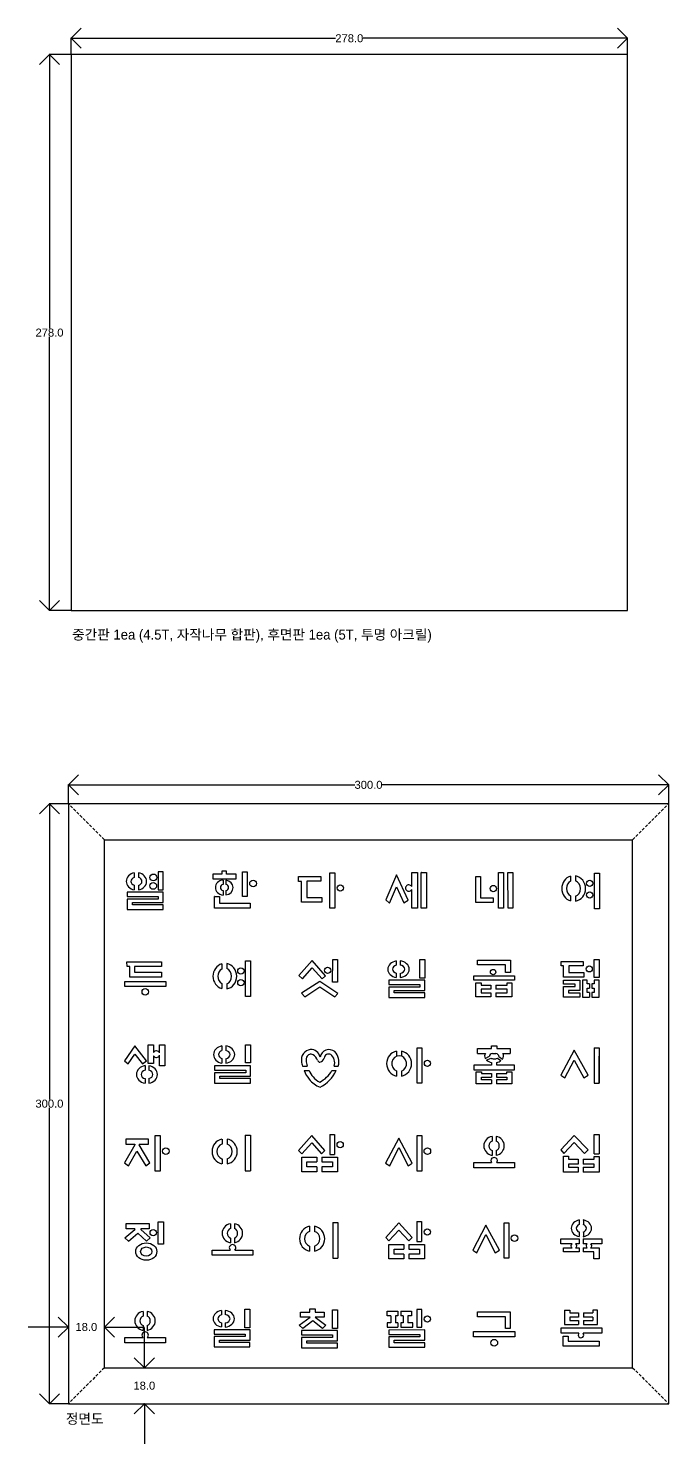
# Model space of a CAD drawing. Header units: inches. Extents: x 123 to 1292, y -20 to 742.
# Drawn here: x 123 to 443, y -20 to 688 of the extents above; entities that cross this region are included whole.
import ezdxf

# ---------------------------------------------------------------- set-up
doc = ezdxf.new("R2010")
doc.units = ezdxf.units.IN
doc.header["$MEASUREMENT"] = 0
doc.linetypes.add('DASHED', pattern=[0.75, 0.5, -0.25])
doc.styles.get("Standard").update_dxf_attribs({"font": 'arial.ttf', "height": 4})
doc.dimstyles.get("Standard").update_dxf_attribs({"dimtxt": 4, "dimasz": 10, "dimexe": 0.18, "dimexo": 0.0625, "dimgap": 0.09, "dimtad": 0, "dimtih": 1, "dimtoh": 1, "dimdec": 1, "dimzin": 0, "dimdsep": 46, "dimtxsty": 'Standard', "dimblk": 'OPEN90', "dimcen": 0.09, "dimclrd": 3, "dimclre": 3, "dimclrt": 3, "dimadec": 0, "dimazin": 0, "dimtfac": 1, "dimtdec": 1, "dimtofl": 0, "dimtmove": 0, "dimatfit": 3, "dimfxl": 1, "dimtolj": 1, "dimtzin": 0, "dimarcsym": 0})

# ---------------------------------------------------------------- blocks, each defined once
blk = doc.blocks.new('_Open90')
at = {"color": 0, "linetype": 'ByBlock', "lineweight": -2}
for p, q in [((0, 0), (-1, 0)), ((-0.5, 0.5), (0, 0)), ((0, 0), (-0.5, -0.5))]:
    blk.add_line(p, q, dxfattribs=at)
blk = doc.blocks.new('*D13')
at = {"color": 3, "lineweight": -2, "transparency": 16777216}
for p, q in [((133.39, 38.33), (123.39, 38.33)), ((143.39, 38.4), (143.39, 38.51)), ((161.39, 38.4), (161.39, 38.51)), ((171.39, 38.33), (181.39, 38.33))]:
    blk.add_line(p, q, dxfattribs=at)
at = {"layer": 'Defpoints', "color": 0, "transparency": 16777216}
for p in [(143.39, 38.33), (143.39, 38.33), (161.39, 38.33)]:
    blk.add_point(p, dxfattribs=at)
at = {"color": 3, "lineweight": -2, "transparency": 16777216, "xscale": 10, "yscale": 10, "zscale": 10}
blk.add_blockref('_Open90', (143.39, 38.33), dxfattribs=at)
at = {"color": 3, "lineweight": -2, "transparency": 16777216, "xscale": 10, "yscale": 10, "zscale": 10, "rotation": 180}
blk.add_blockref('_Open90', (161.39, 38.33), dxfattribs=at)
at = {"color": 3, "transparency": 16777216, "insert": (152.39, 38.33), "char_height": 4, "attachment_point": 5}
blk.add_mtext('\\A1;18.0', dxfattribs=at)
blk = doc.blocks.new('*D14')
at = {"color": 3, "lineweight": -2, "transparency": 16777216}
for p, q in [((181.37, 28), (181.37, 38)), ((181.48, 18), (181.19, 18)), ((181.48, 0), (181.19, 0)), ((181.37, -10), (181.37, -20))]:
    blk.add_line(p, q, dxfattribs=at)
at = {"layer": 'Defpoints', "color": 0, "transparency": 16777216}
for p in [(181.54, 18), (181.37, 0), (181.54, 0)]:
    blk.add_point(p, dxfattribs=at)
at = {"color": 3, "lineweight": -2, "transparency": 16777216, "xscale": 10, "yscale": 10, "zscale": 10}
for p, rotation in [((181.37, 18), 270), ((181.37, 0), 90)]:
    blk.add_blockref('_Open90', p, dxfattribs=dict(at, rotation=rotation))
at = {"color": 3, "transparency": 16777216, "insert": (181.37, 9), "char_height": 4, "attachment_point": 5}
blk.add_mtext('\\A1;18.0', dxfattribs=at)
blk = doc.blocks.new('*D18')
at = {"color": 3, "lineweight": -2, "transparency": 16777216}
for p, q in [((143.33, 300), (133.76, 300)), ((133.94, 290), (133.94, 152.13)), ((133.94, 10), (133.94, 147.87)), ((143.33, 0), (133.76, 0))]:
    blk.add_line(p, q, dxfattribs=at)
at = {"layer": 'Defpoints', "color": 0, "transparency": 16777216}
for p in [(143.39, 300), (133.94, 0), (143.39, 0)]:
    blk.add_point(p, dxfattribs=at)
at = {"color": 3, "lineweight": -2, "transparency": 16777216, "xscale": 10, "yscale": 10, "zscale": 10}
for p, rotation in [((133.94, 300), 90), ((133.94, 0), 270)]:
    blk.add_blockref('_Open90', p, dxfattribs=dict(at, rotation=rotation))
at = {"color": 3, "transparency": 16777216, "insert": (133.94, 150), "char_height": 4, "attachment_point": 5}
blk.add_mtext('\\A1;300.0', dxfattribs=at)
blk = doc.blocks.new('*D19')
at = {"color": 3, "lineweight": -2, "transparency": 16777216}
for p, q in [((143.39, 300.06), (143.39, 309.58)), ((153.39, 309.4), (286.56, 309.4)), ((433.39, 309.4), (300.22, 309.4)), ((443.39, 300.06), (443.39, 309.58))]:
    blk.add_line(p, q, dxfattribs=at)
at = {"layer": 'Defpoints', "color": 0, "transparency": 16777216}
for p in [(443.39, 309.4), (143.39, 300), (443.39, 300)]:
    blk.add_point(p, dxfattribs=at)
at = {"color": 3, "lineweight": -2, "transparency": 16777216, "xscale": 10, "yscale": 10, "zscale": 10, "rotation": 180}
blk.add_blockref('_Open90', (143.39, 309.4), dxfattribs=at)
at = {"color": 3, "lineweight": -2, "transparency": 16777216, "xscale": 10, "yscale": 10, "zscale": 10}
blk.add_blockref('_Open90', (443.39, 309.4), dxfattribs=at)
at = {"color": 3, "transparency": 16777216, "insert": (293.39, 309.4), "char_height": 4, "attachment_point": 5}
blk.add_mtext('\\A1;300.0', dxfattribs=at)
blk = doc.blocks.new('*D39')
at = {"color": 3, "lineweight": -2, "transparency": 16777216}
for p, q in [((144.79, 674.57), (144.79, 682.85)), ((154.79, 682.67), (276.92, 682.67)), ((412.79, 682.67), (290.66, 682.67)), ((422.79, 674.57), (422.79, 682.85))]:
    blk.add_line(p, q, dxfattribs=at)
at = {"layer": 'Defpoints', "color": 0, "transparency": 16777216}
for p in [(422.79, 682.67), (144.79, 674.51), (422.79, 674.51)]:
    blk.add_point(p, dxfattribs=at)
at = {"color": 3, "lineweight": -2, "transparency": 16777216, "xscale": 10, "yscale": 10, "zscale": 10, "rotation": 180}
blk.add_blockref('_Open90', (144.79, 682.67), dxfattribs=at)
at = {"color": 3, "lineweight": -2, "transparency": 16777216, "xscale": 10, "yscale": 10, "zscale": 10}
blk.add_blockref('_Open90', (422.79, 682.67), dxfattribs=at)
at = {"color": 3, "transparency": 16777216, "insert": (283.79, 682.67), "char_height": 4, "attachment_point": 5}
blk.add_mtext('\\A1;278.0', dxfattribs=at)
blk = doc.blocks.new('*D40')
at = {"color": 3, "lineweight": -2, "transparency": 16777216}
for p, q in [((144.73, 674.51), (133.8, 674.51)), ((133.98, 664.51), (133.98, 537.64)), ((133.98, 406.51), (133.98, 533.38)), ((144.73, 396.51), (133.8, 396.51))]:
    blk.add_line(p, q, dxfattribs=at)
at = {"layer": 'Defpoints', "color": 0, "transparency": 16777216}
for p in [(144.79, 674.51), (133.98, 396.51), (144.79, 396.51)]:
    blk.add_point(p, dxfattribs=at)
at = {"color": 3, "lineweight": -2, "transparency": 16777216, "xscale": 10, "yscale": 10, "zscale": 10}
for p, rotation in [((133.98, 674.51), 90), ((133.98, 396.51), 270)]:
    blk.add_blockref('_Open90', p, dxfattribs=dict(at, rotation=rotation))
at = {"color": 3, "transparency": 16777216, "insert": (133.98, 535.51), "char_height": 4, "attachment_point": 5}
blk.add_mtext('\\A1;278.0', dxfattribs=at)

msp = doc.modelspace()

# ---------------------------------------------------------------- linework, layer by layer
for p, q in [((422.79, 674.51), (144.79, 674.51)), ((144.79, 674.51), (144.79, 396.51)), ((422.79, 396.51), (422.79, 674.51)), ((144.79, 396.51), (422.79, 396.51)), ((443.39, 300), (143.39, 300)), ((143.39, 300), (143.39, 0)), ((443.39, 0), (443.39, 300)), ((161.39, 282), (425.39, 282)), ((161.39, 18), (161.39, 282)), ((425.39, 18), (425.39, 282)), ((176.34, 265.42), (176.34, 263.12)), ((178.38, 265.44), (178.38, 263.16)), ((188.32, 265.97), (188.23, 256.99)), ((190.82, 265.97), (188.32, 265.97)), ((190.73, 256.99), (190.82, 265.97)), ((215.59, 264.75), (215.59, 262.42)), ((220.14, 264.75), (215.59, 264.75)), ((215.59, 262.42), (227.21, 262.42)), ((222.36, 266.33), (220.14, 266.33)), ((220.14, 266.33), (220.14, 264.75)), ((222.36, 264.75), (222.36, 266.33)), ((227.21, 264.75), (222.36, 264.75)), ((227.21, 262.42), (227.21, 264.75)), ((230.5, 266), (232.78, 266)), ((230.5, 253.62), (230.5, 266)), ((232.78, 266), (232.78, 253.62)), ((258.44, 261.17), (258.44, 263.59)), ((258.44, 263.59), (258.5, 263.59)), ((258.5, 263.59), (269.58, 263.59)), ((269.58, 263.59), (269.58, 261.29)), ((274.04, 265.5), (276.55, 265.5)), ((274.1, 247.79), (274.04, 265.5)), ((276.55, 265.5), (276.55, 247.79)), ((307.46, 264.43), (302, 251.97)), ((313.24, 251.72), (307.46, 264.43)), ((315, 258.53), (315, 265.64)), ((315, 265.64), (317.89, 265.64)), ((317.89, 265.64), (317.89, 247.68)), ((319.75, 247.77), (319.75, 265.64)), ((319.8, 265.64), (319.75, 265.64)), ((319.8, 265.64), (322.29, 265.64)), ((322.29, 265.64), (322.29, 247.77)), ((346.98, 250.65), (347.04, 263.61)), ((347.04, 263.61), (349.43, 263.61)), ((349.43, 263.61), (349.43, 252.91)), ((358.36, 265.54), (360.88, 265.54)), ((358.41, 247.72), (358.36, 265.54)), ((360.88, 265.54), (360.88, 247.72)), ((363.05, 265.54), (365.57, 265.54)), ((363.1, 247.72), (363.05, 265.54)), ((365.57, 265.54), (365.57, 247.72)), ((394.35, 263.75), (394.35, 261.18)), ((396.87, 263.89), (396.87, 261.39)), ((406.26, 265.33), (408.79, 265.33)), ((406.31, 247.5), (406.26, 265.33)), ((408.79, 265.33), (408.79, 247.5)), ((190.75, 255.71), (172.78, 255.68)), ((172.78, 255.68), (172.78, 253.54)), ((176.34, 259.18), (176.34, 256.88)), ((178.38, 259.14), (178.38, 256.86)), ((188.23, 256.99), (190.73, 256.99)), ((190.75, 250.54), (190.75, 255.71)), ((220.68, 261.83), (220.68, 259.62)), ((220.68, 256.54), (220.68, 254.33)), ((222.15, 261.8), (222.15, 259.62)), ((222.15, 256.54), (222.15, 254.36)), ((259.95, 261.17), (258.44, 261.17)), ((259.95, 250.76), (259.95, 261.17)), ((269.58, 261.29), (262.55, 261.29)), ((262.55, 261.29), (262.55, 253.12)), ((303.91, 250.2), (307.46, 258.46)), ((307.46, 258.46), (311.07, 250.42)), ((315.04, 247.68), (314.96, 257.12)), ((172.78, 253.54), (188.31, 253.54)), ((188.31, 252.27), (172.78, 252.27)), ((172.78, 252.27), (172.78, 247.09)), ((175.44, 249.34), (175.44, 250.54)), ((175.44, 250.54), (190.75, 250.54)), ((190.71, 249.34), (175.44, 249.34)), ((188.31, 253.54), (188.31, 252.27)), ((190.71, 247.09), (190.71, 249.34)), ((216.49, 247.76), (216.49, 253.61)), ((216.53, 253.61), (216.49, 253.61)), ((234.31, 247.76), (216.49, 247.76)), ((216.53, 253.61), (218.87, 253.61)), ((218.87, 253.61), (218.87, 250.18)), ((218.87, 250.18), (234.31, 250.18)), ((232.78, 253.62), (230.5, 253.62)), ((234.31, 250.18), (234.31, 247.76)), ((270.01, 250.76), (259.95, 250.76)), ((262.55, 253.12), (270.01, 253.12)), ((270.01, 253.12), (270.01, 250.76)), ((276.55, 247.79), (274.1, 247.79)), ((302, 251.97), (303.91, 250.2)), ((311.07, 250.42), (313.24, 251.72)), ((322.29, 247.77), (319.75, 247.77)), ((355.63, 250.65), (346.98, 250.65)), ((349.43, 252.91), (355.63, 252.91)), ((355.63, 252.91), (355.63, 250.65)), ((360.88, 247.72), (358.41, 247.72)), ((365.57, 247.72), (363.1, 247.72)), ((394.35, 253.91), (394.35, 251.4)), ((396.87, 253.71), (396.87, 251.26)), ((172.78, 247.09), (190.71, 247.09)), ((317.89, 247.68), (315.04, 247.68)), ((408.79, 247.5), (406.31, 247.5)), ((172.7, 220.99), (189.96, 220.99)), ((172.75, 218.51), (172.7, 220.99)), ((189.96, 220.99), (189.96, 218.58)), ((220.02, 219.88), (220.02, 217.31)), ((222.55, 220.03), (222.55, 217.52)), ((231.94, 221.47), (234.46, 221.47)), ((231.99, 203.64), (231.94, 221.47)), ((234.46, 221.47), (234.46, 203.64)), ((265.22, 221.54), (258.54, 214.05)), ((271.97, 213.99), (265.22, 221.54)), ((275.44, 210.71), (275.49, 222.05)), ((275.49, 222.05), (277.91, 222.05)), ((277.91, 222.05), (277.91, 210.71)), ((307.22, 221.36), (307.22, 219.2)), ((309.15, 221.42), (309.15, 219.33)), ((318.99, 222.09), (321.48, 222.09)), ((318.99, 212.73), (318.99, 222.09)), ((321.48, 222.09), (321.48, 212.73)), ((347.94, 221.71), (364.33, 221.71)), ((347.94, 219.38), (347.94, 221.71)), ((361.91, 219.38), (347.94, 219.38)), ((361.91, 215.63), (361.91, 219.38)), ((364.33, 221.71), (364.33, 215.63)), ((389.59, 221.13), (400.62, 221.13)), ((389.59, 218.91), (389.59, 221.13)), ((400.62, 221.13), (400.62, 218.91)), ((406.22, 222.16), (408.69, 222.16)), ((406.22, 213.07), (406.22, 222.16)), ((408.69, 222.16), (408.69, 213.07)), ((174.07, 218.51), (172.75, 218.51)), ((174.07, 213.24), (174.07, 218.51)), ((189.91, 213.24), (174.07, 213.24)), ((189.96, 218.58), (176.51, 218.58)), ((176.51, 218.58), (176.51, 215.7)), ((176.51, 215.7), (189.91, 215.7)), ((189.91, 215.7), (189.91, 213.24)), ((258.54, 214.05), (260.37, 212.42)), ((260.37, 212.42), (265.2, 217.85)), ((265.2, 217.85), (270.2, 212.38)), ((270.2, 212.38), (271.97, 213.99)), ((307.22, 215.27), (307.22, 213.11)), ((309.15, 215.13), (309.15, 213.05)), ((321.48, 212.73), (318.99, 212.73)), ((345.97, 211.82), (346, 213.85)), ((346, 213.85), (366.35, 213.85)), ((364.33, 215.63), (361.91, 215.63)), ((366.35, 213.85), (366.35, 211.82)), ((390.78, 218.91), (389.59, 218.91)), ((390.78, 213.32), (390.78, 218.91)), ((400.98, 213.32), (390.78, 213.32)), ((400.62, 218.91), (393.58, 218.91)), ((393.58, 218.91), (393.58, 215.6)), ((393.58, 215.6), (400.98, 215.6)), ((400.98, 215.6), (400.98, 213.32)), ((408.69, 213.07), (406.22, 213.07)), ((171.65, 211.1), (192.09, 211.1)), ((171.65, 208.55), (171.65, 211.1)), ((192.09, 208.55), (171.65, 208.55)), ((192.09, 211.1), (192.09, 208.55)), ((220.02, 210.05), (220.02, 207.54)), ((222.55, 209.84), (222.55, 207.39)), ((269, 211.15), (259.9, 205.22)), ((261.52, 203.4), (269.05, 208.45)), ((278.14, 205.14), (269, 211.15)), ((269.05, 208.45), (276.55, 203.4)), ((277.91, 210.71), (275.44, 210.71)), ((321.52, 211.75), (303.55, 211.71)), ((303.55, 211.71), (303.55, 209.58)), ((303.55, 209.58), (319.08, 209.58)), ((319.08, 208.3), (303.55, 208.3)), ((303.55, 208.3), (303.55, 203.13)), ((306.22, 205.38), (306.22, 206.58)), ((306.22, 206.58), (321.52, 206.58)), ((321.48, 205.38), (306.22, 205.38)), ((319.08, 209.58), (319.08, 208.3)), ((321.48, 203.13), (321.48, 205.38)), ((321.52, 206.58), (321.52, 211.75)), ((366.35, 211.82), (345.97, 211.82)), ((347.07, 203.46), (347.07, 210.35)), ((347.07, 210.35), (347.28, 210.35)), ((347.28, 210.35), (349.73, 210.35)), ((349.73, 210.35), (349.73, 209.28)), ((349.73, 209.28), (354.5, 209.28)), ((354.5, 207.31), (349.73, 207.31)), ((349.73, 207.31), (349.73, 205.44)), ((349.73, 205.44), (354.5, 205.44)), ((354.5, 209.28), (354.5, 207.31)), ((354.5, 205.44), (354.5, 203.46)), ((357.01, 209.28), (362.74, 209.28)), ((357.01, 209.28), (357.01, 207.31)), ((362.74, 207.31), (357.01, 207.31)), ((357.01, 205.44), (362.74, 205.44)), ((357.01, 205.44), (357.01, 203.46)), ((362.74, 209.28), (362.74, 210.38)), ((362.74, 210.38), (365.09, 210.38)), ((362.74, 205.44), (362.74, 207.31)), ((365.09, 210.38), (365.09, 203.46)), ((390.78, 211.71), (398.93, 211.71)), ((390.78, 209.79), (390.78, 211.71)), ((396.66, 209.79), (390.78, 209.79)), ((390.78, 203.22), (390.78, 208.58)), ((390.78, 208.58), (396.66, 208.58)), ((398.93, 206.62), (393.26, 206.62)), ((393.26, 206.62), (393.26, 205.49)), ((393.26, 205.49), (398.93, 205.49)), ((396.66, 208.58), (396.66, 209.79)), ((398.93, 211.71), (398.93, 206.62)), ((398.93, 205.49), (398.93, 203.22)), ((400.39, 211.71), (400.39, 203.22)), ((402.66, 211.71), (400.39, 211.71)), ((402.66, 209.98), (402.66, 211.71)), ((403.78, 209.98), (402.66, 209.98)), ((402.66, 207.82), (403.78, 207.82)), ((402.66, 205.51), (402.66, 207.82)), ((403.78, 205.51), (402.66, 205.51)), ((403.78, 209.98), (403.78, 207.82)), ((403.78, 205.51), (403.78, 203.22)), ((406.22, 209.98), (405.07, 209.98)), ((405.07, 209.98), (405.07, 207.82)), ((405.07, 207.82), (406.22, 207.82)), ((406.22, 205.51), (405.07, 205.51)), ((405.07, 205.51), (405.07, 203.22)), ((408.69, 211.71), (406.22, 211.71)), ((406.22, 211.71), (406.22, 209.98)), ((406.22, 207.82), (406.22, 205.51)), ((408.69, 203.22), (408.69, 211.71)), ((234.46, 203.64), (231.99, 203.64)), ((259.9, 205.22), (261.52, 203.4)), ((276.55, 203.4), (278.14, 205.14)), ((303.55, 203.13), (321.48, 203.13)), ((354.5, 203.46), (347.07, 203.46)), ((365.09, 203.46), (357.01, 203.46)), ((398.93, 203.22), (390.78, 203.22)), ((400.39, 203.22), (403.78, 203.22)), ((405.07, 203.22), (408.69, 203.22)), ((176.68, 178.97), (171.41, 171.4)), ((182.39, 171.4), (176.68, 178.97)), ((183.33, 179.39), (185.95, 179.39)), ((183.33, 170.03), (183.33, 179.39)), ((185.95, 179.39), (185.95, 175.59)), ((188.94, 179.39), (191.63, 179.39)), ((188.94, 175.37), (188.94, 179.39)), ((191.63, 179.39), (191.63, 168.92)), ((220.16, 178.87), (220.16, 176.51)), ((222.07, 178.91), (222.07, 176.62)), ((231.88, 179.48), (234.47, 179.48)), ((231.88, 170.36), (231.88, 179.48)), ((234.47, 179.48), (234.47, 170.36)), ((317.67, 177.98), (320.03, 177.98)), ((317.67, 160.3), (317.67, 177.98)), ((320.03, 177.98), (320.03, 160.3)), ((347.84, 175.07), (347.84, 177.53)), ((347.84, 177.53), (354.91, 177.53)), ((354.91, 177.53), (354.91, 178.97)), ((354.91, 178.97), (357.49, 178.97)), ((357.49, 178.97), (357.49, 177.53)), ((357.49, 177.53), (364.21, 177.53)), ((364.21, 177.53), (364.21, 175.07)), ((406.15, 177.94), (408.67, 177.94)), ((406.15, 177.94), (406.15, 160.22)), ((408.67, 177.94), (408.67, 160.22)), ((171.41, 171.4), (173.24, 169.92)), ((173.24, 169.92), (176.68, 174.82)), ((176.68, 174.82), (180.47, 169.92)), ((180.47, 169.92), (182.39, 171.4)), ((185.95, 170.03), (183.33, 170.03)), ((185.95, 173.96), (185.95, 170.03)), ((188.94, 168.92), (188.94, 174.18)), ((220.16, 172.61), (220.16, 170.25)), ((222.07, 172.5), (222.07, 170.21)), ((234.47, 170.36), (231.88, 170.36)), ((307.39, 176.3), (307.39, 173.72)), ((309.9, 176.31), (309.9, 173.76)), ((347.84, 175.07), (351.8, 175.07)), ((351.72, 172.6), (353.83, 173.71)), ((352.42, 171.75), (354.46, 172.82)), ((354.81, 170.63), (354.81, 169.21)), ((355.39, 175.07), (356.95, 175.07)), ((357.49, 169.21), (357.49, 170.63)), ((357.79, 172.77), (359.59, 171.53)), ((358.5, 173.6), (360.37, 172.31)), ((360.47, 175.07), (364.21, 175.07)), ((396.24, 176.78), (389.44, 164.26)), ((391.42, 162.98), (396.24, 171.79)), ((403.18, 164.26), (396.24, 176.78)), ((396.24, 171.79), (401.04, 162.98)), ((408.67, 160.22), (408.67, 173.82)), ((181.79, 169.01), (181.79, 166.73)), ((183.66, 168.99), (183.66, 166.72)), ((191.63, 168.92), (188.94, 168.92)), ((234.47, 168.95), (216.5, 168.91)), ((216.5, 168.91), (216.5, 166.78)), ((216.5, 166.78), (232.03, 166.78)), ((232.03, 165.5), (216.5, 165.5)), ((216.5, 165.5), (216.5, 160.33)), ((219.16, 162.58), (219.16, 163.78)), ((219.16, 163.78), (234.47, 163.78)), ((232.03, 166.78), (232.03, 165.5)), ((234.47, 163.78), (234.47, 168.95)), ((260.36, 168.83), (262.78, 168.83)), ((261.17, 166.53), (263.72, 166.53)), ((275.04, 166.53), (277.28, 166.53)), ((276.16, 168.83), (278.3, 168.83)), ((307.39, 166.36), (307.39, 163.78)), ((309.9, 166.32), (309.9, 163.78)), ((354.81, 169.21), (345.95, 169.21)), ((345.95, 169.21), (345.95, 166.96)), ((345.95, 166.96), (366.42, 166.96)), ((347.2, 165.91), (349.78, 165.91)), ((347.2, 159.91), (347.2, 165.91)), ((349.78, 165.91), (349.78, 165.1)), ((349.78, 165.1), (354.83, 165.1)), ((349.78, 163.28), (354.83, 163.28)), ((349.78, 161.88), (349.78, 163.28)), ((354.83, 165.1), (354.83, 163.28)), ((357.34, 165.1), (362.6, 165.1)), ((357.34, 165.1), (357.34, 163.28)), ((357.34, 163.28), (362.6, 163.28)), ((366.42, 169.21), (357.49, 169.21)), ((362.6, 165.1), (362.6, 165.91)), ((362.6, 165.91), (365.09, 165.91)), ((362.6, 163.28), (362.6, 161.88)), ((365.09, 165.91), (365.09, 159.91)), ((366.42, 166.96), (366.42, 169.21)), ((389.44, 164.26), (391.42, 162.98)), ((401.04, 162.98), (403.18, 164.26)), ((181.79, 162.51), (181.79, 160.23)), ((183.66, 162.52), (183.66, 160.25)), ((216.5, 160.33), (234.43, 160.33)), ((234.43, 162.58), (219.16, 162.58)), ((234.43, 160.33), (234.43, 162.58)), ((320.03, 160.3), (317.67, 160.3)), ((354.83, 159.91), (347.2, 159.91)), ((354.83, 161.88), (349.78, 161.88)), ((354.83, 161.88), (354.83, 159.91)), ((362.6, 161.88), (357.34, 161.88)), ((357.34, 161.88), (357.34, 159.91)), ((365.09, 159.91), (357.34, 159.91)), ((406.15, 160.22), (408.67, 160.22)), ((274.07, 134.66), (276.38, 134.66)), ((274.07, 134.66), (274.07, 124.64)), ((276.38, 134.66), (276.38, 124.64)), ((406.12, 134.64), (408.7, 134.64)), ((406.12, 124.94), (406.12, 134.64)), ((408.7, 134.64), (408.7, 124.94)), ((176.7, 129.38), (171.39, 120.38)), ((172.11, 132.27), (172.11, 129.8)), ((183.37, 132.27), (172.11, 132.27)), ((172.11, 129.8), (176.7, 129.8)), ((176.7, 129.8), (176.7, 129.38)), ((178.72, 129.8), (183.37, 129.8)), ((178.72, 129.8), (178.72, 129.38)), ((184.06, 120.38), (178.72, 129.38)), ((183.37, 129.8), (183.37, 132.27)), ((186.82, 134.16), (189.33, 134.16)), ((186.82, 116.29), (186.82, 134.16)), ((189.33, 134.16), (189.33, 116.29)), ((220.18, 132.3), (220.18, 129.76)), ((222.69, 132.33), (222.69, 129.8)), ((231.83, 134.21), (234.36, 134.21)), ((231.83, 134.21), (231.83, 116.4)), ((234.36, 134.21), (234.36, 116.4)), ((265, 134.07), (258.46, 126.61)), ((260.08, 124.97), (265, 130.36)), ((271.61, 126.61), (265, 134.07)), ((265, 130.36), (269.96, 124.97)), ((308.52, 132.8), (301.96, 120.32)), ((303.97, 119), (308.52, 128.13)), ((315.26, 120.32), (308.52, 132.8)), ((308.52, 128.13), (313.23, 119)), ((317.69, 134.07), (320.04, 134.07)), ((317.69, 116.26), (317.69, 134.07)), ((320.04, 134.07), (320.04, 116.26)), ((355.14, 133.67), (355.14, 131.31)), ((357.17, 133.66), (357.17, 131.32)), ((396.19, 134.05), (389.43, 126.85)), ((391.05, 125.03), (396.19, 130.58)), ((403.14, 126.85), (396.19, 134.05)), ((396.19, 130.58), (401.41, 125.03)), ((171.39, 120.38), (173.4, 118.9)), ((173.4, 118.9), (177.67, 126.27)), ((177.67, 126.27), (182.13, 118.9)), ((182.13, 118.9), (184.06, 120.38)), ((220.18, 122.44), (220.18, 119.9)), ((222.69, 122.41), (222.69, 119.87)), ((258.46, 126.61), (260.08, 124.97)), ((260.08, 123.23), (267.57, 123.23)), ((260.08, 115.97), (260.08, 123.23)), ((262.6, 120.9), (267.57, 120.9)), ((262.6, 118.35), (262.6, 120.9)), ((267.57, 123.23), (267.57, 120.9)), ((269.96, 124.97), (271.61, 126.61)), ((270.08, 123.23), (277.87, 123.23)), ((270.08, 123.23), (270.08, 120.9)), ((270.08, 120.9), (275.35, 120.9)), ((274.07, 124.64), (276.38, 124.64)), ((275.35, 120.9), (275.35, 118.35)), ((277.87, 123.23), (277.87, 115.97)), ((301.96, 120.32), (303.97, 119)), ((313.23, 119), (315.26, 120.32)), ((346.04, 120.52), (354.91, 120.52)), ((346.04, 117.96), (346.04, 120.52)), ((355.14, 126.52), (355.14, 124.17)), ((357.17, 126.52), (357.17, 124.17)), ((357.45, 120.52), (366.42, 120.52)), ((366.42, 120.52), (366.42, 117.96)), ((389.43, 126.85), (391.05, 125.03)), ((390.8, 115.83), (390.8, 123.83)), ((390.8, 123.83), (393.33, 123.83)), ((393.33, 123.83), (393.33, 122.21)), ((393.33, 122.21), (398.2, 122.21)), ((398.2, 122.21), (398.2, 119.72)), ((400.71, 122.21), (400.71, 119.72)), ((400.71, 122.21), (406.12, 122.21)), ((401.41, 125.03), (403.14, 126.85)), ((406.12, 124.94), (408.7, 124.94)), ((406.12, 122.21), (406.12, 123.61)), ((406.12, 123.61), (408.7, 123.61)), ((408.7, 123.61), (408.7, 115.83)), ((189.33, 116.29), (186.82, 116.29)), ((231.83, 116.4), (234.36, 116.4)), ((267.57, 115.97), (260.08, 115.97)), ((267.57, 118.35), (262.6, 118.35)), ((267.57, 118.35), (267.57, 115.97)), ((275.35, 118.35), (270.08, 118.35)), ((270.08, 118.35), (270.08, 115.97)), ((277.87, 115.97), (270.08, 115.97)), ((320.04, 116.26), (317.69, 116.26)), ((366.42, 117.96), (346.04, 117.96)), ((398.2, 115.83), (390.8, 115.83)), ((398.2, 119.72), (393.33, 119.72)), ((393.33, 119.72), (393.33, 118.31)), ((393.33, 118.31), (398.2, 118.31)), ((398.2, 118.31), (398.2, 115.83)), ((406.12, 119.72), (400.71, 119.72)), ((400.71, 118.31), (400.71, 115.83)), ((400.71, 118.31), (406.12, 118.31)), ((408.7, 115.83), (400.71, 115.83)), ((406.12, 118.31), (406.12, 119.72)), ((171.64, 82.86), (176.58, 87.09)), ((172.25, 90.1), (183.75, 90.1)), ((172.25, 87.49), (172.25, 90.1)), ((176.58, 87.49), (172.25, 87.49)), ((173.49, 81.34), (178.09, 85.3)), ((176.58, 87.49), (176.58, 87.09)), ((178.09, 85.3), (182.43, 81.34)), ((183.75, 87.49), (179.56, 87.49)), ((179.56, 87.49), (179.56, 87.16)), ((184.33, 82.86), (179.56, 87.16)), ((183.75, 90.1), (183.75, 87.49)), ((188.36, 91), (190.87, 91)), ((188.36, 79.69), (188.36, 91)), ((190.87, 91), (190.87, 79.69)), ((224.37, 89.98), (224.37, 87.62)), ((226.4, 89.97), (226.4, 87.63)), ((263.9, 88.68), (263.9, 86.14)), ((266.41, 88.71), (266.41, 86.18)), ((275.55, 90.59), (278.08, 90.59)), ((275.55, 90.59), (275.55, 72.78)), ((278.08, 90.59), (278.08, 72.78)), ((308.54, 90.49), (301.99, 83.03)), ((303.62, 81.39), (308.54, 86.78)), ((315.14, 83.03), (308.54, 90.49)), ((308.54, 86.78), (313.49, 81.39)), ((317.6, 91.08), (319.92, 91.08)), ((317.6, 91.08), (317.6, 81.07)), ((319.92, 91.08), (319.92, 81.07)), ((352.06, 89.22), (345.49, 76.74)), ((358.8, 76.74), (352.06, 89.22)), ((361.23, 90.49), (363.58, 90.49)), ((361.23, 72.68), (361.23, 90.49)), ((363.58, 90.49), (363.58, 72.68)), ((398.71, 91.85), (398.71, 89.52)), ((398.71, 85.85), (398.71, 83.52)), ((400.75, 91.87), (400.75, 89.53)), ((400.75, 85.84), (400.75, 83.5)), ((171.64, 82.86), (173.49, 81.34)), ((182.43, 81.34), (184.33, 82.86)), ((190.87, 79.69), (188.36, 79.69)), ((224.37, 82.83), (224.37, 80.48)), ((226.4, 82.83), (226.4, 80.48)), ((263.9, 78.82), (263.9, 76.28)), ((266.41, 78.79), (266.41, 76.25)), ((301.99, 83.03), (303.62, 81.39)), ((303.62, 79.65), (311.11, 79.65)), ((303.62, 72.39), (303.62, 79.65)), ((311.11, 79.65), (311.11, 77.32)), ((313.49, 81.39), (315.14, 83.03)), ((313.62, 79.65), (321.41, 79.65)), ((313.62, 79.65), (313.62, 77.32)), ((317.6, 81.07), (319.92, 81.07)), ((321.41, 79.65), (321.41, 72.39)), ((347.51, 75.42), (352.06, 84.55)), ((352.06, 84.55), (356.76, 75.42)), ((389.54, 82.46), (398.71, 82.46)), ((389.54, 79.94), (389.54, 82.46)), ((395.12, 79.94), (389.54, 79.94)), ((390.83, 77.9), (395.13, 77.9)), ((390.83, 75.89), (390.83, 77.9)), ((396.87, 77.9), (398.71, 77.9)), ((398.71, 79.94), (396.88, 79.94)), ((398.71, 82.46), (398.71, 79.94)), ((398.71, 77.9), (398.71, 75.89)), ((400.73, 82.46), (410, 82.46)), ((400.73, 82.46), (400.73, 79.94)), ((402.62, 79.94), (400.73, 79.94)), ((400.73, 77.9), (402.73, 77.9)), ((400.73, 77.9), (400.73, 75.89)), ((404.36, 77.9), (408.71, 77.9)), ((410, 79.94), (404.47, 79.94)), ((408.71, 77.9), (408.71, 72.38)), ((410, 82.46), (410, 79.94)), ((215.27, 76.83), (224.3, 76.83)), ((215.27, 74.27), (215.27, 76.83)), ((235.66, 74.27), (215.27, 74.27)), ((226.57, 76.83), (235.66, 76.83)), ((235.66, 76.83), (235.66, 74.27)), ((275.55, 72.78), (278.08, 72.78)), ((311.11, 72.39), (303.62, 72.39)), ((306.14, 77.32), (311.11, 77.32)), ((306.14, 74.78), (306.14, 77.32)), ((311.11, 74.78), (306.14, 74.78)), ((311.11, 74.78), (311.11, 72.39)), ((313.62, 77.32), (318.89, 77.32)), ((318.89, 74.78), (313.62, 74.78)), ((313.62, 74.78), (313.62, 72.39)), ((321.41, 72.39), (313.62, 72.39)), ((318.89, 77.32), (318.89, 74.78)), ((345.49, 76.74), (347.51, 75.42)), ((356.76, 75.42), (358.8, 76.74)), ((363.58, 72.68), (361.23, 72.68)), ((398.71, 75.89), (390.83, 75.89)), ((406.05, 75.89), (400.73, 75.89)), ((406.05, 72.38), (406.05, 75.89)), ((408.71, 72.38), (406.05, 72.38)), ((180.72, 46.17), (180.72, 43.82)), ((182.75, 46.17), (182.75, 43.82)), ((219.9, 46.6), (219.9, 44.44)), ((221.82, 46.66), (221.82, 44.57)), ((231.66, 47.33), (234.15, 47.33)), ((231.66, 37.97), (231.66, 47.33)), ((234.15, 47.33), (234.15, 37.97)), ((258.79, 39.23), (264.2, 43.28)), ((259.49, 43.28), (259.49, 45.75)), ((259.49, 45.75), (264.07, 45.75)), ((264.2, 43.28), (259.49, 43.28)), ((264.07, 45.75), (264.07, 47.44)), ((264.07, 47.44), (266.76, 47.44)), ((266.76, 47.44), (266.76, 45.75)), ((266.76, 45.75), (271.24, 45.75)), ((271.24, 43.28), (266.76, 43.28)), ((266.76, 43.28), (272, 39.23)), ((271.24, 45.75), (271.24, 43.28)), ((275.38, 46.96), (277.87, 46.96)), ((275.38, 37.6), (275.38, 46.96)), ((277.87, 46.96), (277.87, 37.6)), ((302.74, 46.27), (308.08, 46.27)), ((302.74, 43.96), (302.74, 46.27)), ((304.49, 43.96), (302.74, 43.96)), ((304.49, 43.96), (304.49, 40.49)), ((308.08, 43.96), (306.85, 43.96)), ((306.85, 43.96), (306.85, 40.49)), ((308.08, 46.27), (308.08, 43.96)), ((309.47, 46.27), (314.82, 46.27)), ((309.47, 46.27), (309.47, 43.96)), ((310.71, 43.96), (309.47, 43.96)), ((310.71, 43.96), (310.71, 40.49)), ((314.82, 43.96), (313.06, 43.96)), ((313.06, 43.96), (313.06, 40.49)), ((314.82, 46.27), (314.82, 43.96)), ((320.06, 47.03), (317.53, 47.03)), ((317.53, 47.03), (317.53, 38.23)), ((320.06, 38.23), (320.06, 47.03)), ((347.86, 45.89), (364.26, 45.89)), ((347.86, 43.42), (347.86, 45.89)), ((361.78, 43.42), (347.86, 43.42)), ((361.78, 37.58), (361.78, 43.42)), ((364.26, 45.89), (364.26, 37.58)), ((391.37, 46.81), (394.04, 46.81)), ((391.37, 46.81), (391.37, 39.55)), ((394.04, 46.81), (394.04, 45.35)), ((394.04, 45.35), (398.29, 45.35)), ((394.04, 43.34), (394.04, 41.54)), ((398.29, 43.34), (394.04, 43.34)), ((398.29, 45.35), (398.29, 43.34)), ((400.8, 45.35), (400.8, 43.34)), ((400.8, 45.35), (405.46, 45.35)), ((405.46, 43.34), (400.8, 43.34)), ((407.89, 46.81), (405.46, 46.81)), ((405.46, 46.81), (405.46, 45.35)), ((405.46, 43.34), (405.46, 41.54)), ((407.89, 39.55), (407.89, 46.81)), ((180.72, 39.03), (180.72, 36.67)), ((182.75, 39.02), (182.75, 36.68)), ((234.19, 36.99), (216.23, 36.95)), ((216.23, 36.95), (216.23, 34.82)), ((219.9, 40.51), (219.9, 38.35)), ((221.82, 40.38), (221.82, 38.29)), ((234.15, 37.97), (231.66, 37.97)), ((234.19, 31.82), (234.19, 36.99)), ((260.51, 37.6), (258.79, 39.23)), ((277.91, 36.62), (259.95, 36.58)), ((259.95, 36.58), (259.95, 34.45)), ((265.49, 41.36), (260.51, 37.6)), ((270.37, 37.6), (265.49, 41.36)), ((272, 39.23), (270.37, 37.6)), ((277.87, 37.6), (275.38, 37.6)), ((277.91, 31.45), (277.91, 36.62)), ((302.64, 40.49), (302.64, 38.23)), ((304.49, 40.49), (302.64, 40.49)), ((302.64, 38.23), (308.08, 38.23)), ((321.53, 36.85), (303.56, 36.81)), ((303.56, 36.81), (303.56, 34.67)), ((308.08, 40.49), (306.85, 40.49)), ((308.08, 40.49), (308.08, 38.23)), ((310.71, 40.49), (309.47, 40.49)), ((309.47, 40.49), (309.47, 38.23)), ((309.47, 38.23), (315.58, 38.23)), ((315.58, 40.49), (313.06, 40.49)), ((315.58, 38.23), (315.58, 40.49)), ((317.53, 38.23), (320.06, 38.23)), ((321.53, 31.68), (321.53, 36.85)), ((345.9, 36.05), (366.45, 36.05)), ((345.9, 33.47), (345.9, 36.05)), ((364.26, 37.58), (361.78, 37.58)), ((366.45, 36.05), (366.45, 33.47)), ((389.67, 35.3), (389.67, 37.86)), ((389.67, 37.86), (410.06, 37.86)), ((391.37, 39.55), (398.29, 39.55)), ((394.04, 41.54), (398.29, 41.54)), ((398.29, 41.54), (398.29, 39.55)), ((400.8, 41.54), (400.8, 39.55)), ((400.8, 41.54), (405.46, 41.54)), ((400.8, 39.55), (407.89, 39.55)), ((410.06, 37.86), (410.06, 35.3)), ((171.62, 33.02), (180.79, 33.02)), ((171.62, 30.47), (171.62, 33.02)), ((192.01, 30.47), (171.62, 30.47)), ((182.74, 33.02), (192.01, 33.02)), ((192.01, 33.02), (192.01, 30.47)), ((216.23, 34.82), (231.76, 34.82)), ((231.76, 33.54), (216.23, 33.54)), ((216.23, 33.54), (216.23, 28.37)), ((216.23, 28.37), (234.16, 28.37)), ((218.89, 30.62), (218.89, 31.82)), ((218.89, 31.82), (234.19, 31.82)), ((234.16, 30.62), (218.89, 30.62)), ((231.76, 34.82), (231.76, 33.54)), ((234.16, 28.37), (234.16, 30.62)), ((259.95, 34.45), (275.48, 34.45)), ((275.48, 33.17), (259.95, 33.17)), ((259.95, 33.17), (259.95, 28)), ((262.61, 30.25), (262.61, 31.45)), ((262.61, 31.45), (277.91, 31.45)), ((277.88, 30.25), (262.61, 30.25)), ((275.48, 34.45), (275.48, 33.17)), ((277.88, 28), (277.88, 30.25)), ((303.56, 34.67), (319.09, 34.67)), ((319.09, 33.4), (303.56, 33.4)), ((303.56, 33.4), (303.56, 28.23)), ((306.23, 30.48), (306.23, 31.68)), ((306.23, 31.68), (321.53, 31.68)), ((321.49, 30.48), (306.23, 30.48)), ((319.09, 34.67), (319.09, 33.4)), ((321.49, 28.23), (321.49, 30.48)), ((366.45, 33.47), (345.9, 33.47)), ((398.56, 35.3), (389.67, 35.3)), ((390.74, 33.78), (393.24, 33.78)), ((390.74, 28.69), (390.74, 33.78)), ((408.68, 28.69), (390.74, 28.69)), ((393.24, 33.78), (393.24, 31.23)), ((393.24, 31.23), (408.68, 31.23)), ((410.06, 35.3), (400.65, 35.3)), ((400.65, 35.21), (400.65, 35.3)), ((408.68, 31.23), (408.68, 28.69)), ((259.95, 28), (277.88, 28)), ((303.56, 28.23), (321.49, 28.23)), ((161.39, 18), (425.39, 18)), ((143.39, 0), (443.39, 0))]:
    msp.add_line(p, q)
at = {"linetype": 'DASHED', "ltscale": 3}
for p, q in [((161.39, 282), (143.39, 300)), ((425.39, 282), (443.39, 300)), ((161.39, 18), (143.39, 0)), ((425.39, 18), (443.39, 0))]:
    msp.add_line(p, q, dxfattribs=at)
for centre, radius in [((185.87, 263.11), 1.7), ((185.8, 258.9), 1.7), ((235.7, 260.07), 1.68), ((279.29, 257.86), 1.59), ((355.77, 257.56), 1.57), ((403.93, 260.18), 1.57), ((403.93, 254.33), 1.57), ((229.61, 216.31), 1.57), ((272.98, 216.69), 1.58), ((355.67, 215.8), 1.34), ((403.71, 217.37), 1.51), ((181.83, 205.94), 1.62), ((229.61, 210.47), 1.57), ((322.85, 170.21), 1.55), ((192.15, 126.23), 1.65), ((279.24, 129.45), 1.56), ((322.8, 126.3), 1.64), ((185.81, 85.54), 1.59), ((322.78, 85.87), 1.56), ((366.33, 82.72), 1.64), ((322.82, 42.33), 1.57), ((356.21, 30.45), 1.7)]:
    msp.add_circle(centre, radius)
for centre, radius, start, end in [((313.49, 257.8), 1.6, 87.64158, 269.70752), ((313.46, 257.87), 1.68, 270.5532, 333.42126), ((313.36, 257.43), 1.97, 33.63945, 84.25292), ((265.03, 171.9), 5.21, 97.88937, 188.54871), ((264.53, 172.32), 4.75, 11.70208, 92.67333), ((273.71, 172.46), 4.6, 51.11811, 169.7707), ((187.4, 174.78), 1.66, 21.17622, 150.72345), ((187.4, 174.78), 1.66, 209.27655, 338.82378), ((277.86, 173.74), 18.18, 188.28081, 195.68011), ((266.76, 171.58), 4.58, 159.05027, 197.43575), ((280.28, 174.64), 18.44, 193.90053, 198.36733), ((264.6, 172.54), 2.23, 58.73495, 162.08054), ((261.9, 169.11), 6.57, 23.18847, 54.10142), ((269.42, 172.25), 1.58, 200.11973, 259.57747), ((268.06, 173.86), 3.35, 288.82513, 341.68866), ((273.51, 172.53), 2.29, 63.60584, 173.01278), ((271.5, 170.62), 4.99, 338.96351, 52.6507), ((271.07, 170.93), 7.53, 343.78252, 42.79839), ((277.86, 173.74), 18.18, 203.37691, 219.13246), ((280.28, 174.64), 18.44, 206.09298, 217.60267), ((272.98, 169.22), 9.35, 218.645, 244.74697), ((262.55, 173.6), 14.36, 296.63326, 330.47383), ((260.73, 174.66), 18.44, 297.26328, 333.82444), ((273.51, 169.82), 12.34, 217.73195, 249.4091), ((356.15, 128.92), 2.6, 113.03248, 246.96752), ((356.15, 128.92), 2.6, 292.88755, 67.11245), ((356.18, 121.5), 1.61, 322.30219, 217.69781), ((225.38, 85.23), 2.6, 113.03248, 246.96752), ((225.38, 85.23), 2.6, 292.88755, 67.11245), ((225.44, 77.96), 1.61, 314.97325, 225.02675), ((181.74, 41.42), 2.6, 113.03248, 246.96752), ((181.74, 41.42), 2.6, 292.88755, 67.11245), ((181.77, 34.3), 1.61, 307.33939, 232.66061), ((399.56, 34.34), 1.39, 136.12352, 38.74518)]:
    msp.add_arc(centre, radius, start, end)
for centre, major_axis, ratio, start_param, end_param in [((177.42, 261.15), (-5.1, 0), 0.856473, 4.925199, 7.641172), ((177.43, 261.15), (-2.76, 0), 0.776817, 5.117828, 7.448542), ((177.42, 261.15), (-5.1, 0), 0.856473, 8.044792, 10.804764), ((177.43, 261.15), (-2.76, 0), 0.776817, 8.207939, 10.641617), ((395.92, 257.57), (0.03, -6.4), 0.926954, 3.405279, 6.009698), ((395.92, 257.57), (0.03, -6.4), 0.926954, 6.438914, 9.259249), ((221.31, 258.08), (-4.43, 0), 0.855799, 4.853926, 7.712444), ((221.42, 258.08), (-2.04, 0), 0.809706, 5.081241, 7.48513), ((221.31, 258.08), (-4.43, 0), 0.855799, 8.04639, 10.803166), ((221.42, 258.08), (-2.04, 0), 0.809706, 8.222833, 10.626723), ((395.84, 257.55), (0, -4.02), 0.864876, 3.585329, 5.839449), ((395.84, 257.55), (0, -4.02), 0.864876, 6.583712, 9.124251), ((221.6, 213.71), (0.03, -6.4), 0.926954, 3.405279, 6.009698), ((221.6, 213.71), (0.03, -6.4), 0.926954, 6.438914, 9.259249), ((308.39, 217.23), (-5.35, 0), 0.789731, 4.931341, 7.63503), ((308.39, 217.23), (-5.35, 0), 0.789731, 7.997136, 10.85242), ((221.52, 213.68), (0, -4.02), 0.864876, 3.585329, 5.839449), ((221.52, 213.68), (0, -4.02), 0.864876, 6.583712, 9.124251), ((308.47, 217.23), (-3.04, 0), 0.709439, 5.135766, 7.430605), ((308.47, 217.23), (-3.04, 0), 0.709439, 8.079589, 10.769967), ((221.24, 174.56), (-5.27, 0), 0.835827, 4.919621, 7.646749), ((221.24, 174.56), (-5.27, 0), 0.835827, 8.011131, 10.838425), ((221.33, 174.56), (-2.94, 0), 0.721764, 5.121102, 7.445269), ((221.33, 174.56), (-2.94, 0), 0.721764, 8.107506, 10.74205), ((308.67, 170.04), (0, -6.4), 0.973333, 3.348277, 6.076501), ((308.7, 170.04), (0, -3.93), 0.939088, 0.332177, 5.92198), ((308.67, 170.04), (0, -6.4), 0.973333, 6.482648, 9.225315), ((356.14, 173.77), (-4.72, 0), 0.691566, 5.873474, 6.646889), ((356.14, 173.77), (-4.72, 0), 0.691566, 6.94915, 7.568358), ((356.17, 173.77), (-2.35, 0), 0.5887, 5.052517, 6.322349), ((356.17, 173.77), (-2.35, 0), 0.5887, 7.037349, 8.617194), ((356.17, 173.77), (-2.35, 0), 0.5887, 9.302783, 10.655446), ((356.14, 173.77), (-4.72, 0), 0.691566, 8.144763, 8.672925), ((356.14, 173.77), (-4.72, 0), 0.691566, 8.963973, 9.834489), ((182.65, 164.62), (-5.26, 0), 0.846589, 4.877902, 7.688469), ((182.71, 164.62), (-2.89, 0), 0.770091, 5.03675, 7.52962), ((182.65, 164.62), (-5.26, 0), 0.846589, 8.046732, 10.802824), ((182.71, 164.62), (-2.89, 0), 0.770091, 8.190656, 10.6589), ((221.5, 126.1), (0, -6.34), 0.993056, 3.35356, 6.071218), ((221.48, 126.1), (0, -3.89), 0.990375, 3.486503, 5.938275), ((221.5, 126.1), (0, -6.34), 0.993056, 6.472577, 9.235387), ((221.48, 126.1), (0, -3.89), 0.990375, 6.601943, 9.10602), ((356.13, 128.92), (-5.13, 0), 0.944013, 4.908207, 7.658164), ((356.13, 128.92), (-5.13, 0), 0.944013, 8.056659, 10.792897), ((225.36, 85.23), (-5.13, 0), 0.944013, 4.908207, 7.658164), ((225.36, 85.23), (-5.13, 0), 0.944013, 8.056659, 10.792897), ((265.22, 82.48), (0, -6.34), 0.993056, 3.35356, 6.071218), ((265.2, 82.48), (0, -3.89), 0.990375, 3.486503, 5.938275), ((265.22, 82.48), (0, -6.34), 0.993056, 6.472577, 9.235387), ((265.2, 82.48), (0, -3.89), 0.990375, 6.601943, 9.10602), ((399.8, 87.68), (-5.06, 0), 0.842629, 4.929213, 7.637158), ((399.74, 87.68), (-2.58, 0), 0.775239, 5.121375, 7.444996), ((399.8, 87.68), (-5.06, 0), 0.842629, 8.04143, 10.808126), ((399.74, 87.68), (-2.58, 0), 0.775239, 8.253153, 10.596403), ((396, 78.92), (-1.46, 0), 0.871945, 5.360879, 7.217091), ((396, 78.92), (-1.46, 0), 0.871945, 8.490872, 10.347084), ((403.54, 78.95), (-1.46, 0), 0.871945, 5.401204, 7.260405), ((403.54, 78.95), (-1.46, 0), 0.871945, 8.447558, 10.306759), ((181.72, 41.42), (-5.13, 0), 0.944013, 4.908207, 7.658164), ((181.72, 41.42), (-5.13, 0), 0.944013, 8.056659, 10.792897), ((221.06, 42.47), (-5.35, 0), 0.789731, 4.931341, 7.63503), ((221.14, 42.47), (-3.04, 0), 0.709439, 5.135766, 7.430605), ((221.06, 42.47), (-5.35, 0), 0.789731, 7.997136, 10.85242), ((221.14, 42.47), (-3.04, 0), 0.709439, 8.079589, 10.769967)]:
    msp.add_ellipse(centre, major_axis=major_axis, ratio=ratio, start_param=start_param, end_param=end_param)
for centre, major_axis, ratio in [((182.35, 76.06), (-5.27, 0), 0.822922), ((182.3, 76.06), (-2.79, 0), 0.822334)]:
    msp.add_ellipse(centre, major_axis=major_axis, ratio=ratio)

# ---------------------------------------------------------------- texts
at = {"char_height": 5, "attachment_point": 1}
for s, width, heights, insert in [('{\\fGulim|b0|i0|c129|p50;중간판 1ea (4.5T, 자작나무 합판), 후면판 1ea (5T, 투명 아크릴)}', 209.7616, [21.26], (145.29, 387.05)), ('{\\fGulim|b0|i0|c129|p50;정면도}', 154.6845, [0], (142.16, -5.04))]:
    msp.add_mtext_dynamic_manual_height_columns(s, width=width, gutter_width=25, heights=heights, dxfattribs=dict(at, insert=insert))

# ---------------------------------------------------------------- dimensions: what is measured, and where the dimension line sits
for base, p1, p2, picture, middle in [((422.79, 682.67), (144.79, 674.51), (422.79, 674.51), '*D39', (283.79, 682.67)), ((443.39, 309.4), (143.39, 300), (443.39, 300), '*D19', (293.39, 309.4)), ((143.39, 38.33), (161.39, 38.33), (143.39, 38.33), '*D13', (152.39, 38.33))]:
    dim = msp.add_linear_dim(base=base, p1=p1, p2=p2, dimstyle='Standard')
    dim.commit()
    dim.dimension.update_dxf_attribs({"geometry": picture, "text_midpoint": middle})
for base, p1, p2, picture, middle in [((133.98, 396.51), (144.79, 674.51), (144.79, 396.51), '*D40', (133.98, 535.51)), ((133.94, 0), (143.39, 300), (143.39, 0), '*D18', (133.94, 150)), ((181.37, 0), (181.54, 18), (181.54, 0), '*D14', (181.37, 9))]:
    dim = msp.add_linear_dim(base=base, p1=p1, p2=p2, angle=90, dimstyle='Standard')
    dim.commit()
    dim.dimension.update_dxf_attribs({"geometry": picture, "text_midpoint": middle})

doc.saveas('drawing.dxf')
